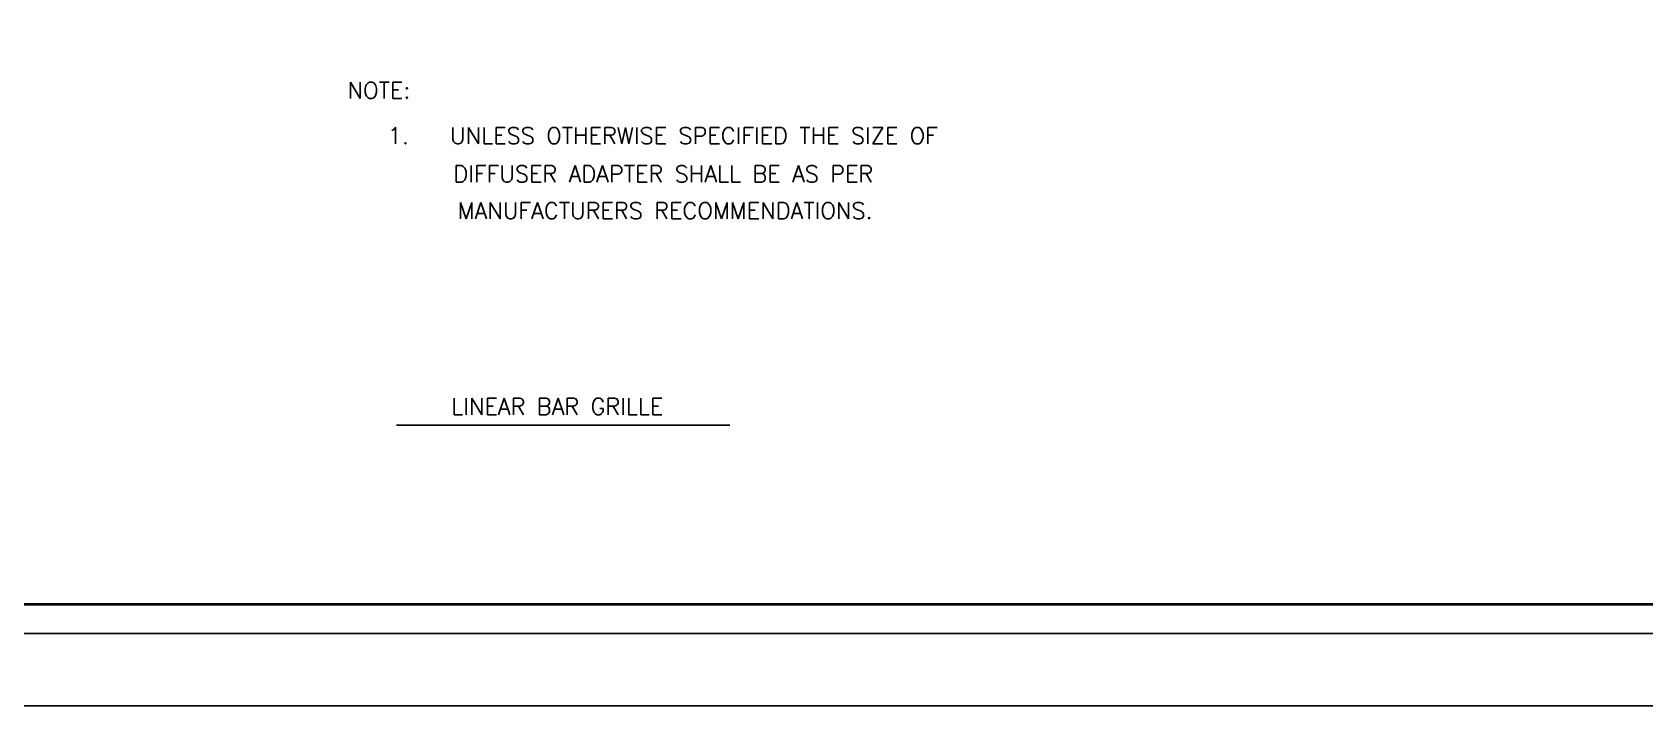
# Model space of a CAD drawing. Extents: x -730 to 2784, y 160 to 852.
# Drawn here: x -698.67 to -688.04, y 200.18 to 204.62 of the extents above; entities that cross this region are included whole.
import ezdxf

# ---------------------------------------------------------------- set-up
doc = ezdxf.new("R2010")
doc.units = 0
doc.header["$MEASUREMENT"] = 0
for name, color, linetype in [('05_AC-EX.DUCT', 1, 'Continuous'), ('fram', 252, 'Continuous'), ('G-TX-HEV', 2, 'Continuous'), ('WALL', 4, 'Continuous')]:
    doc.layers.add(name, color=color, linetype=linetype)
doc.styles.add('AC', font='romans.shx', dxfattribs={"height": 0.2})

msp = doc.modelspace()

# ---------------------------------------------------------------- linework, layer by layer
at = {"layer": '05_AC-EX.DUCT', "color": 2}
msp.add_line((-694.069, 202.025), (-696.267, 202.025), dxfattribs=at)
at = {"layer": 'fram'}
msp.add_line((-729.43, 200.652), (-665.384, 200.652), dxfattribs=at)
for points in [[(-729.907, 238.175), (-664.907, 238.175), (-664.907, 200.175), (-729.907, 200.175)], [(-672.961, 237.698), (-729.43, 237.698), (-729.43, 200.652), (-672.961, 200.652)]]:
    msp.add_lwpolyline(points, close=True, dxfattribs=at)
at = {"layer": 'WALL', "linetype": 'Continuous'}
msp.add_lwpolyline([(-673.153, 237.506, 0.0192, 0.0192, 0), (-729.238, 237.506, 0.0192, 0.0192, 0), (-729.238, 200.844, 0.0192, 0.0192, 0), (-673.153, 200.844, 0.0192, 0.0192, 0)], format="xyseb", close=True, dxfattribs=at)
msp.add_lwpolyline([(-673.153, 237.506, 0.0192, 0.0192, 0), (-729.238, 237.506, 0.0192, 0.0192, 0), (-729.238, 200.844, 0.0192, 0.0192, 0), (-673.153, 200.844, 0.0192, 0.0192, 0)], format="xyseb", close=True, dxfattribs=at)

# ---------------------------------------------------------------- texts
at = {"layer": '05_AC-EX.DUCT', "color": 2, "style": 'AC'}
msp.add_text('LINEAR BAR GRILLE', height=0.10875, dxfattribs=at).set_placement((-695.905, 202.094))
at = {"layer": 'G-TX-HEV', "color": 7, "style": 'AC'}
for s, height, p in [('NOTE:', 0.1087, (-696.589, 204.178)), ('1.', 0.1087, (-696.324, 203.879)), ('UNLESS OTHERWISE SPECIFIED THE SIZE OF', 0.10875, (-695.913, 203.879)), ('DIFFUSER ADAPTER SHALL BE AS PER', 0.10875, (-695.891, 203.627)), ('MANUFACTURERS RECOMMENDATIONS.', 0.10875, (-695.863, 203.385))]:
    msp.add_text(s, height=height, dxfattribs=at).set_placement(p)

doc.saveas('drawing.dxf')
